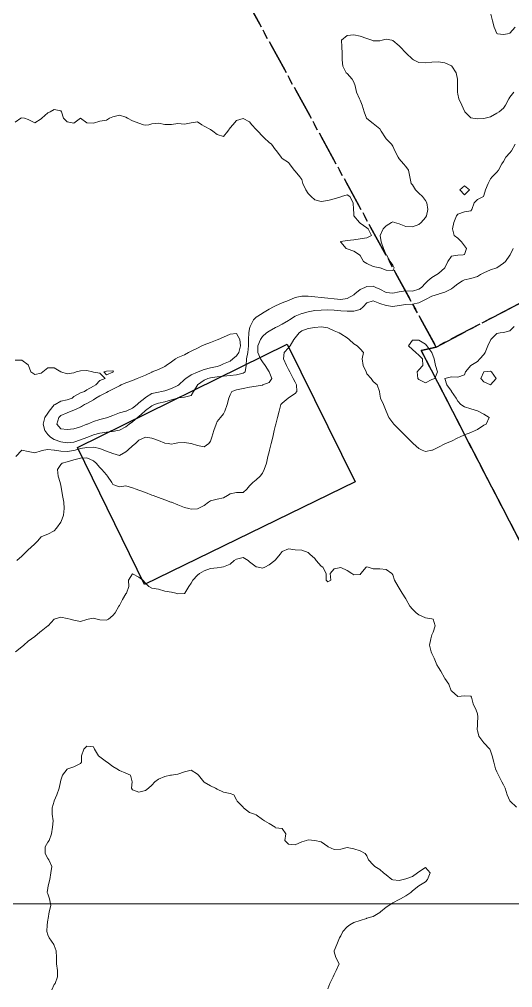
# Model space of a CAD drawing. Header units: centimetres. Extents: x 0 to 642158, y -847 to 649707.
# Drawn here: x 617327.1 to 617365, y 620680.9 to 620755.4 of the extents above; entities that cross this region are included whole.
import ezdxf

# ---------------------------------------------------------------- set-up
doc = ezdxf.new("R2010")
doc.units = ezdxf.units.CM
doc.header["$MEASUREMENT"] = 0
doc.linetypes.add('CENTERX2', pattern=[4, 2.5, -0.5, 0.5, -0.5])
doc.layers.add('MEV_grille', color=254, linetype='Continuous', lineweight=9)
doc.layers.add('WAL_topographie 0.5', color=253, linetype='Continuous', lineweight=20)
doc.layers.add('SPW_batiments', color=7, linetype='Continuous')
doc.layers.add('SPW_parcellaire cadastral', color=7, linetype='CENTERX2', lineweight=25, true_color=0xff0542)

# ---------------------------------------------------------------- blocks, each defined once
blk = doc.blocks.new('*U114')
at = {"layer": 'MEV_grille', "transparency": 33554687}
blk.add_lwpolyline([(-1338.461, 0), (1338.461, 0)], dxfattribs=at)
blk = doc.blocks.new('*U115')
at = {"layer": 'MEV_grille', "color": 0, "linetype": 'ByBlock', "lineweight": -2, "transparency": 16777216}
blk.add_blockref('*U114', (0, -1700), dxfattribs=at)

msp = doc.modelspace()

# ---------------------------------------------------------------- linework, layer by layer
at = {"layer": 'SPW_batiments'}
msp.add_lwpolyline([(617352.861, 620719.817), (617336.687, 620711.909), (617331.535, 620722.447), (617347.636, 620730.399), (617352.861, 620719.817)], dxfattribs=at)
at = {"layer": 'SPW_parcellaire cadastral'}
for points in [[(617454.845, 620780.014), (617404.956, 620754.186), (617359.081, 620730.17), (617336.661, 620771.212), (617310.193, 620758.188), (617304.386, 620763.201), (617294.476, 620769.289), (617288.255, 620775.589), (617250.741, 620849.649), (617325.082, 620885.743), (617338.539, 620892.37), (617355.187, 620858.56), (617359.626, 620860.746), (617369.519, 620865.618), (617374.129, 620867.888), (617378.983, 620870.401), (617456.064, 620908.347)], [(617230.744, 620712.405), (617238.37, 620716.158), (617240.745, 620724.014), (617272.508, 620739.643), (617282.123, 620767.668), (617243.448, 620846.11), (617250.741, 620849.649), (617288.255, 620775.589), (617294.476, 620769.289), (617304.386, 620763.201), (617310.193, 620758.188), (617336.661, 620771.212), (617359.081, 620730.17), (617357.925, 620729.905), (617383.852, 620679.762), (617287.666, 620632.245), (617278.015, 620641.677), (617259.392, 620657.765), (617254.096, 620663.041), (617248.455, 620670.977), (617243.126, 620681.472), (617230.744, 620712.405)], [(617404.956, 620754.186), (617418.115, 620733.491), (617443.362, 620692.406), (617447.371, 620685.97), (617394.811, 620658.271), (617393.447, 620660.945), (617383.852, 620679.762), (617357.925, 620729.905), (617359.081, 620730.17), (617404.956, 620754.186)]]:
    msp.add_lwpolyline(points, dxfattribs=at)
at = {"layer": 'WAL_topographie 0.5'}
for points in [[(617365.145, 620754.75), (617364.75, 620754.3), (617364.571, 620754.25), (617364.25, 620754.196), (617363.8, 620754.25), (617363.75, 620754.274), (617363.546, 620754.75), (617363.401, 620755.25), (617363.274, 620755.75)], [(617365.052, 620749.75), (617364.75, 620749.382), (617364.653, 620749.25), (617364.417, 620748.75), (617364.25, 620748.536), (617363.919, 620748.25), (617363.75, 620748.133), (617363.25, 620747.869), (617362.838, 620747.75), (617362.75, 620747.73), (617362.25, 620747.702), (617361.904, 620747.75), (617361.75, 620747.773), (617361.275, 620748.25), (617361.25, 620748.29), (617361.054, 620748.75), (617360.832, 620749.25), (617360.75, 620749.599), (617360.717, 620749.75), (617360.712, 620750.25), (617360.712, 620750.75), (617360.626, 620751.25), (617360.279, 620751.75), (617360.25, 620751.774), (617359.75, 620752.008), (617359.25, 620752.086), (617358.75, 620752.073), (617358.25, 620752.005), (617357.75, 620752.046), (617357.333, 620752.25), (617357.25, 620752.302), (617356.783, 620752.75), (617356.75, 620752.793), (617356.307, 620753.25), (617356.25, 620753.318), (617355.75, 620753.729), (617355.667, 620753.75), (617355.25, 620753.839), (617354.927, 620753.75), (617354.75, 620753.702), (617354.25, 620753.697), (617354.137, 620753.75), (617353.75, 620753.893), (617353.25, 620754.073), (617352.75, 620754.171), (617352.25, 620754.126), (617351.815, 620753.75), (617351.843, 620753.25), (617351.865, 620752.75), (617351.857, 620752.25), (617351.9, 620751.75), (617352.167, 620751.25), (617352.25, 620751.198), (617352.616, 620750.75), (617352.75, 620750.526), (617352.853, 620750.25), (617352.972, 620749.75), (617353.202, 620749.25), (617353.25, 620749.15), (617353.407, 620748.75), (617353.551, 620748.25), (617353.73, 620747.75), (617353.75, 620747.725), (617354.25, 620747.35), (617354.369, 620747.25), (617354.75, 620746.928), (617354.858, 620746.75), (617355.19, 620746.25), (617355.25, 620746.179), (617355.653, 620745.75), (617355.75, 620745.601), (617355.896, 620745.25), (617356.159, 620744.75), (617356.25, 620744.645), (617356.572, 620744.25), (617356.75, 620744.055), (617356.949, 620743.75), (617357.068, 620743.25), (617357.157, 620742.75), (617357.25, 620742.646), (617357.496, 620742.25), (617357.75, 620742), (617358.035, 620741.75), (617358.25, 620741.434), (617358.366, 620741.25), (617358.433, 620740.75), (617358.327, 620740.25), (617358.25, 620740.119), (617357.919, 620739.75), (617357.75, 620739.587), (617357.25, 620739.395), (617356.75, 620739.442), (617356.25, 620739.643), (617355.882, 620739.75), (617355.75, 620739.798), (617355.65, 620739.75), (617355.25, 620739.483), (617355.01, 620739.25), (617354.771, 620738.75), (617354.85, 620738.25), (617355.035, 620737.75), (617355.25, 620737.258), (617355.255, 620737.25), (617355.548, 620736.75), (617355.75, 620736.455), (617355.851, 620736.25), (617355.75, 620736.039), (617355.25, 620736.072), (617354.773, 620736.25), (617354.75, 620736.256), (617354.25, 620736.366), (617353.75, 620736.597), (617353.504, 620736.75), (617353.25, 620737.205), (617353.202, 620737.25), (617352.75, 620737.548), (617352.25, 620737.708), (617352.172, 620737.75), (617351.75, 620738.232), (617351.739, 620738.25), (617351.75, 620738.278), (617352.25, 620738.356), (617352.75, 620738.397), (617353.25, 620738.475), (617353.75, 620738.55), (617354.11, 620738.75), (617353.857, 620739.25), (617353.75, 620739.34), (617353.25, 620739.694), (617353.186, 620739.75), (617352.769, 620740.25), (617352.75, 620740.45), (617352.723, 620740.75), (617352.712, 620741.25), (617352.444, 620741.75), (617352.25, 620741.855), (617351.821, 620741.75), (617351.75, 620741.724), (617351.25, 620741.553), (617350.75, 620741.427), (617350.25, 620741.35), (617349.75, 620741.494), (617349.475, 620741.75), (617349.25, 620741.981), (617349.069, 620742.25), (617348.837, 620742.75), (617348.75, 620743.036), (617348.605, 620743.25), (617348.25, 620743.69), (617348.185, 620743.75), (617347.811, 620744.25), (617347.75, 620744.355), (617347.25, 620744.65), (617347.171, 620744.75), (617346.821, 620745.25), (617346.75, 620745.336), (617346.426, 620745.75), (617346.25, 620745.885), (617345.878, 620746.25), (617345.75, 620746.378), (617345.378, 620746.75), (617345.25, 620746.9), (617344.932, 620747.25), (617344.75, 620747.472), (617344.25, 620747.726), (617343.75, 620747.571), (617343.469, 620747.25), (617343.25, 620747.017), (617343.068, 620746.75), (617342.75, 620746.361), (617342.25, 620746.5), (617341.938, 620746.75), (617341.75, 620746.881), (617341.25, 620747.155), (617341.083, 620747.25), (617340.75, 620747.485), (617340.25, 620747.389), (617339.75, 620747.303), (617339.25, 620747.361), (617338.75, 620747.276), (617338.25, 620747.269), (617337.75, 620747.365), (617337.25, 620747.327), (617337, 620747.25), (617336.75, 620747.21), (617336.607, 620747.25), (617336.25, 620747.369), (617335.75, 620747.562), (617335.375, 620747.75), (617335.25, 620747.833), (617334.75, 620748), (617334.25, 620747.861), (617333.977, 620747.75), (617333.75, 620747.611), (617333.25, 620747.536), (617332.75, 620747.375), (617332.25, 620747.408), (617331.75, 620747.75), (617331.25, 620747.383), (617330.75, 620747.477), (617330.464, 620747.75), (617330.296, 620748.25), (617330.25, 620748.317), (617329.75, 620748.417), (617329.432, 620748.25), (617329.25, 620748.167), (617328.796, 620747.75), (617328.75, 620747.7), (617328.25, 620747.4), (617327.75, 620747.662), (617327.45, 620747.75), (617327.25, 620747.777), (617327.179, 620747.75), (617326.75, 620747.45)], [(617365.153, 620745.75), (617364.862, 620745.25), (617364.75, 620745.099), (617364.431, 620744.75), (617364.25, 620744.42), (617364.121, 620744.25), (617363.868, 620743.75), (617363.75, 620743.621), (617363.389, 620743.25), (617363.25, 620743.098), (617363.067, 620742.75), (617362.873, 620742.25), (617362.75, 620741.806), (617362.706, 620741.75), (617362.25, 620741.506), (617362, 620741.25), (617361.816, 620740.75), (617361.75, 620740.632), (617361.25, 620740.571), (617360.75, 620740.385), (617360.654, 620740.25), (617360.425, 620739.75), (617360.325, 620739.25), (617360.465, 620738.75), (617360.75, 620738.536), (617361.014, 620738.25), (617361.25, 620737.951), (617361.412, 620737.75), (617361.25, 620737.279), (617361.15, 620737.25), (617360.75, 620737.23), (617360.25, 620737.14), (617359.969, 620736.75), (617359.752, 620736.25), (617359.75, 620736.247), (617359.25, 620735.819), (617359.143, 620735.75), (617358.75, 620735.521), (617358.449, 620735.25), (617358.25, 620735.066), (617357.942, 620734.75), (617357.75, 620734.606), (617357.25, 620734.471), (617356.75, 620734.495), (617356.25, 620734.409), (617355.75, 620734.308), (617355.25, 620734.372), (617354.75, 620734.622), (617354.448, 620734.75), (617354.25, 620734.835), (617353.75, 620734.812), (617353.609, 620734.75), (617353.25, 620734.587), (617352.829, 620734.25), (617352.75, 620734.184), (617352.25, 620733.899), (617351.75, 620733.82), (617351.25, 620733.871), (617350.75, 620733.924), (617350.25, 620733.967), (617349.75, 620734.024), (617349.25, 620734.072), (617348.75, 620734.077), (617348.25, 620733.976), (617347.75, 620733.756), (617347.738, 620733.75), (617347.25, 620733.554), (617346.75, 620733.341), (617346.587, 620733.25), (617346.25, 620733.09), (617345.75, 620732.766), (617345.725, 620732.75), (617345.25, 620732.476), (617345.047, 620732.25), (617344.795, 620731.75), (617344.75, 620731.599), (617344.69, 620731.25), (617344.655, 620730.75), (617344.657, 620730.25), (617344.624, 620729.75), (617344.52, 620729.25), (617344.496, 620728.75), (617344.422, 620728.25), (617344.25, 620728.165), (617343.75, 620728.035), (617343.25, 620727.972), (617342.75, 620727.931), (617342.25, 620727.88), (617341.75, 620727.811), (617341.532, 620727.75), (617341.25, 620727.623), (617340.756, 620727.25), (617340.75, 620727.238), (617340.434, 620726.75), (617340.25, 620726.447), (617339.75, 620726.314), (617339.25, 620726.256), (617339.223, 620726.25), (617338.75, 620726.097), (617338.25, 620725.964), (617337.75, 620725.864), (617337.439, 620725.75), (617337.25, 620725.656), (617336.75, 620725.284), (617336.712, 620725.25), (617336.25, 620724.828), (617336.139, 620724.75), (617335.75, 620724.414), (617335.496, 620724.25), (617335.25, 620724.034), (617334.75, 620723.781), (617334.606, 620723.75), (617334.25, 620723.673), (617333.75, 620723.634), (617333.25, 620723.552), (617332.75, 620723.408), (617332.327, 620723.25), (617332.25, 620723.226), (617331.75, 620723.038), (617331.25, 620722.861), (617330.75, 620722.803), (617330.25, 620722.887), (617329.75, 620723.069), (617329.458, 620723.25), (617329.25, 620723.457), (617329.022, 620723.75), (617328.896, 620724.25), (617329.019, 620724.75), (617329.25, 620725.095), (617329.353, 620725.25), (617329.75, 620725.715), (617329.828, 620725.75), (617330.25, 620726.001), (617330.75, 620726.108), (617331.132, 620726.25), (617331.25, 620726.366), (617331.75, 620726.652), (617332.067, 620726.75), (617332.25, 620726.877), (617332.75, 620727.172), (617332.928, 620727.25), (617333.25, 620727.589), (617333.658, 620727.75), (617333.25, 620728.158), (617332.75, 620728.228), (617332.673, 620728.25), (617332.25, 620728.37), (617331.75, 620728.337), (617331.432, 620728.25), (617331.25, 620728.193), (617330.75, 620728.118), (617330.25, 620728.25), (617330.25, 620728.25), (617329.75, 620728.568), (617329.25, 620728.571), (617328.859, 620728.25), (617328.75, 620728.161), (617328.25, 620728.062), (617327.934, 620728.25), (617327.769, 620728.75), (617327.75, 620728.796), (617327.25, 620729.167), (617326.75, 620729.153)], [(617361.25, 620741.875), (617361.636, 620742.25), (617361.25, 620742.564), (617360.895, 620742.25), (617361.25, 620741.875)], [(617365, 620737.75), (617364.756, 620737.25), (617364.75, 620737.239), (617364.397, 620736.75), (617364.25, 620736.602), (617363.75, 620736.259), (617363.729, 620736.25), (617363.25, 620736.094), (617362.75, 620735.884), (617362.479, 620735.75), (617362.25, 620735.602), (617361.75, 620735.438), (617361.25, 620735.324), (617361.106, 620735.25), (617360.75, 620735.037), (617360.388, 620734.75), (617360.25, 620734.648), (617359.75, 620734.376), (617359.307, 620734.25), (617359.25, 620734.235), (617358.75, 620734.075), (617358.25, 620733.825), (617358.109, 620733.75), (617357.75, 620733.561), (617357.25, 620733.456), (617356.75, 620733.446), (617356.25, 620733.373), (617355.75, 620733.294), (617355.25, 620733.353), (617354.75, 620733.514), (617354.25, 620733.729), (617353.75, 620733.565), (617353.465, 620733.25), (617353.25, 620733.061), (617352.75, 620732.934), (617352.25, 620732.921), (617351.75, 620732.942), (617351.25, 620732.996), (617350.75, 620733.02), (617350.25, 620733.013), (617349.75, 620732.978), (617349.25, 620732.874), (617348.798, 620732.75), (617348.75, 620732.737), (617348.25, 620732.531), (617347.81, 620732.25), (617347.75, 620732.207), (617347.25, 620731.919), (617346.919, 620731.75), (617346.75, 620731.666), (617346.25, 620731.399), (617346.043, 620731.25), (617345.75, 620730.977), (617345.597, 620730.75), (617345.393, 620730.25), (617345.373, 620729.75), (617345.591, 620729.25), (617345.75, 620729.021), (617345.95, 620728.75), (617346.25, 620728.27), (617346.263, 620728.25), (617346.47, 620727.75), (617346.25, 620727.45), (617345.772, 620727.25), (617345.75, 620727.246), (617345.25, 620727.168), (617344.75, 620727.084), (617344.25, 620726.99), (617343.75, 620726.868), (617343.397, 620726.75), (617343.25, 620726.482), (617343.153, 620726.25), (617343.029, 620725.75), (617342.855, 620725.25), (617342.75, 620725.046), (617342.522, 620724.75), (617342.25, 620724.434), (617342.184, 620724.25), (617342.012, 620723.75), (617341.851, 620723.25), (617341.75, 620722.931), (617341.627, 620722.75), (617341.25, 620722.49), (617340.75, 620722.607), (617340.25, 620722.745), (617340.224, 620722.75), (617339.75, 620722.839), (617339.25, 620722.804), (617338.969, 620722.75), (617338.75, 620722.708), (617338.5, 620722.75), (617338.25, 620722.791), (617337.75, 620722.984), (617337.25, 620723.166), (617336.75, 620723.232), (617336.25, 620723.002), (617335.975, 620722.75), (617335.75, 620722.582), (617335.406, 620722.25), (617335.25, 620722.103), (617334.75, 620721.838), (617334.25, 620721.973), (617333.75, 620722.164), (617333.565, 620722.25), (617333.25, 620722.364), (617332.75, 620722.461), (617332.25, 620722.453), (617331.75, 620722.356), (617331.364, 620722.25), (617331.25, 620722.219), (617330.75, 620722.142), (617330.25, 620722.164), (617329.761, 620722.25), (617329.75, 620722.252), (617329.25, 620722.294), (617328.954, 620722.25), (617328.75, 620722.185), (617328.25, 620722.043), (617327.75, 620722.141), (617327.25, 620722.25), (617326.803, 620721.75)], [(617365.078, 620731.75), (617364.75, 620731.411), (617364.25, 620731.291), (617364, 620731.25), (617363.75, 620731.211), (617363.277, 620730.75), (617363.25, 620730.694), (617363.045, 620730.25), (617362.832, 620729.75), (617362.75, 620729.594), (617362.426, 620729.25), (617362.25, 620729.05), (617361.75, 620728.75), (617361.75, 620728.75), (617361.338, 620728.25), (617361.25, 620728.036), (617360.75, 620727.855), (617360.25, 620727.883), (617359.75, 620727.75), (617359.902, 620727.25), (617360.25, 620726.779), (617360.266, 620726.75), (617360.621, 620726.25), (617360.75, 620726), (617360.975, 620725.75), (617361.25, 620725.573), (617361.75, 620725.426), (617362.25, 620725.267), (617362.312, 620725.25), (617362.75, 620725), (617363.139, 620724.75), (617362.917, 620724.25), (617362.75, 620724.15), (617362.25, 620723.833), (617362.083, 620723.75), (617361.75, 620723.607), (617361.25, 620723.423), (617360.875, 620723.25), (617360.75, 620723.182), (617360.25, 620722.935), (617359.796, 620722.75), (617359.75, 620722.729), (617359.25, 620722.464), (617358.788, 620722.25), (617358.75, 620722.233), (617358.25, 620722.144), (617358.017, 620722.25), (617357.75, 620722.364), (617357.315, 620722.75), (617357.25, 620722.807), (617356.82, 620723.25), (617356.75, 620723.318), (617356.318, 620723.75), (617356.25, 620723.818), (617355.818, 620724.25), (617355.75, 620724.333), (617355.445, 620724.75), (617355.25, 620725.25), (617355.25, 620725.25), (617355.029, 620725.75), (617354.807, 620726.25), (617354.75, 620726.536), (617354.719, 620726.75), (617354.542, 620727.25), (617354.25, 620727.519), (617354.077, 620727.75), (617353.75, 620728.104), (617353.696, 620728.25), (617353.484, 620728.75), (617353.408, 620729.25), (617353.507, 620729.75), (617353.25, 620730.029), (617353.023, 620730.25), (617352.75, 620730.414), (617352.394, 620730.75), (617352.25, 620730.873), (617351.75, 620731.189), (617351.639, 620731.25), (617351.25, 620731.418), (617350.75, 620731.649), (617350.25, 620731.723), (617349.75, 620731.669), (617349.25, 620731.594), (617348.75, 620731.409), (617348.546, 620731.25), (617348.25, 620730.873), (617348.145, 620730.75), (617347.865, 620730.25), (617347.75, 620730.095), (617347.414, 620729.75), (617347.346, 620729.25), (617347.583, 620728.75), (617347.75, 620728.434), (617347.843, 620728.25), (617348.102, 620727.75), (617348.25, 620727.455), (617348.355, 620727.25), (617348.379, 620726.75), (617348.25, 620726.592), (617347.75, 620726.267), (617347.707, 620726.25), (617347.25, 620725.855), (617347.146, 620725.75), (617347.021, 620725.25), (617346.896, 620724.75), (617346.771, 620724.25), (617346.75, 620724.167), (617346.648, 620723.75), (617346.526, 620723.25), (617346.403, 620722.75), (617346.281, 620722.25), (617346.25, 620722.125), (617346.16, 620721.75), (617346.036, 620721.25), (617345.878, 620720.75), (617345.75, 620720.476), (617345.571, 620720.25), (617345.25, 620719.971), (617344.995, 620719.75), (617344.75, 620719.5), (617344.526, 620719.25), (617344.25, 620718.992), (617343.75, 620718.983), (617343.25, 620718.878), (617343.058, 620718.75), (617342.75, 620718.57), (617342.25, 620718.478), (617341.75, 620718.343), (617341.606, 620718.25), (617341.25, 620717.996), (617340.807, 620717.75), (617340.75, 620717.722), (617340.25, 620717.703), (617340.09, 620717.75), (617339.75, 620717.843), (617339.25, 620718.037), (617338.75, 620718.233), (617338.706, 620718.25), (617338.25, 620718.415), (617337.75, 620718.594), (617337.336, 620718.75), (617337.25, 620718.784), (617336.75, 620718.984), (617336.25, 620719.17), (617336.029, 620719.25), (617335.75, 620719.357), (617335.25, 620719.507), (617334.75, 620719.43), (617334.25, 620719.595), (617334.165, 620719.75), (617333.839, 620720.25), (617333.75, 620720.347), (617333.412, 620720.75), (617333.25, 620720.909), (617332.955, 620721.25), (617332.75, 620721.425), (617332.25, 620721.646), (617331.75, 620721.634), (617331.25, 620721.487), (617330.75, 620721.348), (617330.36, 620721.25), (617330.25, 620721.143), (617329.998, 620720.75), (617330.048, 620720.25), (617330.21, 620719.75), (617330.25, 620719.512), (617330.296, 620719.25), (617330.375, 620718.75), (617330.474, 620718.25), (617330.516, 620717.75), (617330.467, 620717.25), (617330.27, 620716.75), (617330.25, 620716.716), (617329.925, 620716.25), (617329.75, 620716.05), (617329.25, 620715.777), (617329.178, 620715.75), (617328.75, 620715.574), (617328.461, 620715.25), (617328.25, 620715.047), (617327.948, 620714.75), (617327.75, 620714.567), (617327.405, 620714.25), (617327.25, 620714.092), (617326.875, 620713.75)], [(617332.309, 620724.25), (617332.25, 620724.228), (617331.75, 620724.027), (617331.25, 620723.886), (617330.75, 620723.828), (617330.25, 620723.888), (617329.941, 620724.25), (617330.089, 620724.75), (617330.25, 620724.907), (617330.75, 620725.109), (617331.054, 620725.25), (617331.25, 620725.313), (617331.75, 620725.543), (617332.081, 620725.75), (617332.25, 620725.836), (617332.75, 620726.113), (617332.949, 620726.25), (617333.25, 620726.417), (617333.75, 620726.676), (617333.885, 620726.75), (617334.25, 620726.931), (617334.75, 620727.18), (617334.882, 620727.25), (617335.25, 620727.414), (617335.75, 620727.604), (617336.106, 620727.75), (617336.25, 620727.802), (617336.75, 620728.005), (617337.25, 620728.24), (617337.27, 620728.25), (617337.75, 620728.429), (617338.25, 620728.681), (617338.349, 620728.75), (617338.75, 620729.034), (617339.047, 620729.25), (617339.25, 620729.366), (617339.75, 620729.577), (617340.049, 620729.75), (617340.25, 620729.855), (617340.75, 620730.092), (617341.074, 620730.25), (617341.25, 620730.327), (617341.75, 620730.515), (617342.25, 620730.711), (617342.33, 620730.75), (617342.75, 620730.934), (617343.25, 620731.16), (617343.75, 620731.22), (617343.988, 620730.75), (617344.056, 620730.25), (617343.93, 620729.75), (617343.75, 620729.48), (617343.458, 620729.25), (617343.25, 620729.087), (617342.75, 620728.869), (617342.478, 620728.75), (617342.25, 620728.682), (617341.75, 620728.566), (617341.25, 620728.44), (617340.808, 620728.25), (617340.75, 620728.227), (617340.25, 620728.021), (617339.859, 620727.75), (617339.75, 620727.66), (617339.318, 620727.25), (617339.25, 620727.208), (617338.75, 620726.981), (617338.25, 620726.808), (617337.994, 620726.75), (617337.75, 620726.708), (617337.25, 620726.596), (617336.75, 620726.281), (617336.714, 620726.25), (617336.25, 620725.874), (617336.115, 620725.75), (617335.75, 620725.479), (617335.28, 620725.25), (617335.25, 620725.237), (617334.75, 620725.101), (617334.25, 620724.908), (617333.837, 620724.75), (617333.75, 620724.722), (617333.25, 620724.603), (617332.75, 620724.446), (617332.309, 620724.25)], [(617358.75, 620727.667), (617358.981, 620727.75), (617359.187, 620728.25), (617359.025, 620728.75), (617358.935, 620729.25), (617358.75, 620729.75), (617358.75, 620729.75), (617358.363, 620730.25), (617358.25, 620730.39), (617357.75, 620730.699), (617357.25, 620730.683), (617356.967, 620730.25), (617357.25, 620729.985), (617357.511, 620729.75), (617357.75, 620729.548), (617358.042, 620729.25), (617358.066, 620728.75), (617357.75, 620728.417), (617357.62, 620728.25), (617357.685, 620727.75), (617357.75, 620727.667), (617358.25, 620727.42), (617358.75, 620727.667)], [(617334.25, 620728.23), (617334.296, 620728.25), (617334.25, 620728.339), (617333.75, 620728.32), (617333.542, 620728.25), (617333.75, 620728.042), (617334.25, 620728.23)], [(617363.25, 620727.25), (617363.25, 620727.25), (617363.25, 620727.25), (617362.75, 620727.5), (617362.519, 620727.75), (617362.75, 620728.25), (617362.75, 620728.25), (617363.25, 620728.317), (617363.336, 620728.25), (617363.681, 620727.75), (617363.25, 620727.25)], [(617365.25, 620694.793), (617364.772, 620695.25), (617364.75, 620695.281), (617364.527, 620695.75), (617364.368, 620696.25), (617364.25, 620696.525), (617364.128, 620696.75), (617363.859, 620697.25), (617363.75, 620697.507), (617363.647, 620697.75), (617363.503, 620698.25), (617363.378, 620698.75), (617363.25, 620699.13), (617363.19, 620699.25), (617362.75, 620699.75), (617362.75, 620699.75), (617362.359, 620700.25), (617362.25, 620700.682), (617362.236, 620700.75), (617362.25, 620701.125), (617362.255, 620701.25), (617362.293, 620701.75), (617362.25, 620701.964), (617362.147, 620702.25), (617361.928, 620702.75), (617361.794, 620703.25), (617361.75, 620703.337), (617361.25, 620703.347), (617360.75, 620703.304), (617360.25, 620703.739), (617360.245, 620703.75), (617360.048, 620704.25), (617359.75, 620704.702), (617359.72, 620704.75), (617359.44, 620705.25), (617359.25, 620705.523), (617359.131, 620705.75), (617358.924, 620706.25), (617358.75, 620706.601), (617358.687, 620706.75), (617358.581, 620707.25), (617358.675, 620707.75), (617358.75, 620708.05), (617358.841, 620708.25), (617359, 620708.75), (617358.85, 620709.25), (617358.75, 620709.286), (617358.25, 620709.342), (617357.75, 620709.577), (617357.546, 620709.75), (617357.25, 620710.021), (617357.057, 620710.25), (617356.778, 620710.75), (617356.75, 620710.806), (617356.464, 620711.25), (617356.25, 620711.641), (617356.172, 620711.75), (617355.888, 620712.25), (617355.75, 620712.656), (617355.678, 620712.75), (617355.25, 620713.06), (617354.75, 620713.114), (617354.25, 620713.107), (617353.85, 620713.25), (617353.75, 620713.276), (617353.704, 620713.25), (617353.306, 620712.75), (617353.25, 620712.694), (617352.75, 620712.662), (617352.613, 620712.75), (617352.25, 620713), (617351.75, 620713.222), (617351.25, 620713.114), (617350.942, 620712.75), (617350.985, 620712.25), (617350.75, 620712.117), (617350.632, 620712.25), (617350.631, 620712.75), (617350.387, 620713.25), (617350.25, 620713.313), (617349.875, 620713.75), (617349.75, 620713.909), (617349.375, 620714.25), (617349.25, 620714.364), (617348.75, 620714.555), (617348.25, 620714.583), (617347.75, 620714.65), (617347.25, 620714.455), (617347.109, 620714.25), (617346.75, 620713.808), (617346.7, 620713.75), (617346.25, 620713.429), (617345.924, 620713.25), (617345.75, 620713.181), (617345.417, 620713.25), (617345.25, 620713.281), (617344.75, 620713.652), (617344.647, 620713.75), (617344.25, 620713.988), (617343.75, 620713.863), (617343.57, 620713.75), (617343.25, 620713.469), (617342.75, 620713.273), (617342.583, 620713.25), (617342.25, 620713.198), (617341.75, 620713.14), (617341.25, 620712.963), (617340.899, 620712.75), (617340.75, 620712.638), (617340.39, 620712.25), (617340.25, 620712.025), (617340.089, 620711.75), (617339.788, 620711.25), (617339.75, 620711.212), (617339.25, 620711.21), (617339.092, 620711.25), (617338.75, 620711.33), (617338.25, 620711.414), (617337.75, 620711.554), (617337.25, 620711.646), (617337, 620711.75), (617336.75, 620712.008), (617336.553, 620712.25), (617336.25, 620712.485), (617335.75, 620712.733), (617335.439, 620712.25), (617335.479, 620711.75), (617335.288, 620711.25), (617335.25, 620711.206), (617334.987, 620710.75), (617334.75, 620710.313), (617334.714, 620710.25), (617334.429, 620709.75), (617334.25, 620709.542), (617333.909, 620709.25), (617333.75, 620709.183), (617333.25, 620709.208), (617333.05, 620709.25), (617332.75, 620709.334), (617332.35, 620709.25), (617332.25, 620709.222), (617331.75, 620709.077), (617331.25, 620709.165), (617330.972, 620709.25), (617330.75, 620709.312), (617330.25, 620709.41), (617329.75, 620709.261), (617329.739, 620709.25), (617329.276, 620708.75), (617329.25, 620708.73), (617328.75, 620708.319), (617328.65, 620708.25), (617328.25, 620707.924), (617328.007, 620707.75), (617327.75, 620707.57), (617327.41, 620707.25), (617327.25, 620707.127), (617326.781, 620706.75)], [(617350.75, 620680.837), (617350.923, 620681.25), (617351.179, 620681.75), (617351.25, 620681.934), (617351.412, 620682.25), (617351.635, 620682.75), (617351.385, 620683.25), (617351.25, 620683.688), (617351.235, 620683.75), (617351.25, 620683.767), (617351.454, 620684.25), (617351.656, 620684.75), (617351.75, 620684.92), (617351.915, 620685.25), (617352.25, 620685.605), (617352.451, 620685.75), (617352.75, 620685.932), (617353.25, 620686.1), (617353.732, 620686.25), (617353.75, 620686.257), (617354.25, 620686.396), (617354.75, 620686.706), (617354.794, 620686.75), (617355.25, 620687.123), (617355.444, 620687.25), (617355.75, 620687.454), (617356.25, 620687.708), (617356.333, 620687.75), (617356.75, 620687.977), (617357.135, 620688.25), (617357.25, 620688.36), (617357.75, 620688.75), (617357.75, 620688.75), (617358.25, 620689.054), (617358.426, 620689.25), (617358.621, 620689.75), (617358.25, 620690.161), (617357.75, 620689.824), (617357.652, 620689.75), (617357.25, 620689.469), (617356.75, 620689.291), (617356.55, 620689.25), (617356.25, 620689.164), (617355.75, 620689.211), (617355.679, 620689.25), (617355.25, 620689.591), (617355.044, 620689.75), (617354.75, 620690.02), (617354.364, 620690.25), (617354.25, 620690.364), (617353.88, 620690.75), (617353.75, 620691.05), (617353.625, 620691.25), (617353.25, 620691.432), (617352.75, 620691.589), (617352.25, 620691.703), (617351.75, 620691.583), (617351.25, 620691.541), (617350.776, 620691.75), (617350.75, 620691.767), (617350.25, 620692.135), (617349.75, 620692.25), (617349.75, 620692.25), (617349.25, 620692.286), (617349.125, 620692.25), (617348.75, 620692.143), (617348.25, 620691.917), (617347.75, 620691.954), (617347.454, 620692.25), (617347.544, 620692.75), (617347.25, 620693.167), (617346.75, 620693.219), (617346.721, 620693.25), (617346.25, 620693.536), (617345.897, 620693.75), (617345.75, 620693.864), (617345.25, 620694.202), (617345.139, 620694.25), (617344.75, 620694.396), (617344.278, 620694.75), (617344.25, 620694.8), (617343.8, 620695.25), (617343.75, 620695.375), (617343.536, 620695.75), (617343.25, 620695.861), (617342.75, 620695.95), (617342.25, 620696.194), (617342.139, 620696.25), (617341.75, 620696.444), (617341.25, 620696.727), (617341.227, 620696.75), (617340.818, 620697.25), (617340.75, 620697.325), (617340.25, 620697.639), (617339.75, 620697.524), (617339.25, 620697.347), (617338.75, 620697.272), (617338.667, 620697.25), (617338.25, 620697.165), (617337.75, 620696.95), (617337.473, 620696.75), (617337.25, 620696.5), (617336.981, 620696.25), (617336.75, 620696.077), (617336.25, 620695.943), (617335.75, 620696.143), (617335.667, 620696.25), (617335.734, 620696.75), (617335.613, 620697.25), (617335.25, 620697.417), (617334.75, 620697.62), (617334.553, 620697.75), (617334.25, 620697.919), (617333.817, 620698.25), (617333.75, 620698.286), (617333.25, 620698.656), (617333.146, 620698.75), (617332.827, 620699.25), (617332.75, 620699.426), (617332.25, 620699.477), (617332.016, 620699.25), (617331.836, 620698.75), (617331.831, 620698.25), (617331.75, 620698.146), (617331.25, 620697.911), (617330.796, 620697.75), (617330.75, 620697.725), (617330.37, 620697.25), (617330.25, 620696.875), (617330.214, 620696.75), (617330.125, 620696.25), (617329.933, 620695.75), (617329.75, 620695.292), (617329.73, 620695.25), (617329.575, 620694.75), (617329.583, 620694.25), (617329.655, 620693.75), (617329.598, 620693.25), (617329.53, 620692.75), (617329.345, 620692.25), (617329.25, 620692.117), (617329.054, 620691.75), (617329.058, 620691.25), (617329.25, 620690.865), (617329.338, 620690.75), (617329.566, 620690.25), (617329.47, 620689.75), (617329.402, 620689.25), (617329.275, 620688.75), (617329.25, 620688.583), (617329.205, 620688.25), (617329.25, 620688.139), (617329.38, 620687.75), (617329.47, 620687.25), (617329.363, 620686.75), (617329.273, 620686.25), (617329.25, 620686.15), (617329.197, 620685.75), (617329.183, 620685.25), (617329.25, 620684.977), (617329.35, 620684.75), (617329.71, 620684.25), (617329.75, 620684.159), (617329.882, 620683.75), (617329.923, 620683.25), (617329.908, 620682.75), (617329.988, 620682.25), (617329.99, 620681.75), (617329.803, 620681.25), (617329.75, 620681.173), (617329.567, 620680.75)]]:
    msp.add_lwpolyline(points, dxfattribs=at)

# ---------------------------------------------------------------- block references
at = {"layer": 'MEV_grille', "transparency": 33554687}
msp.add_blockref('*U115', (616669.481, 622387.381), dxfattribs=at)

doc.saveas('drawing.dxf')
